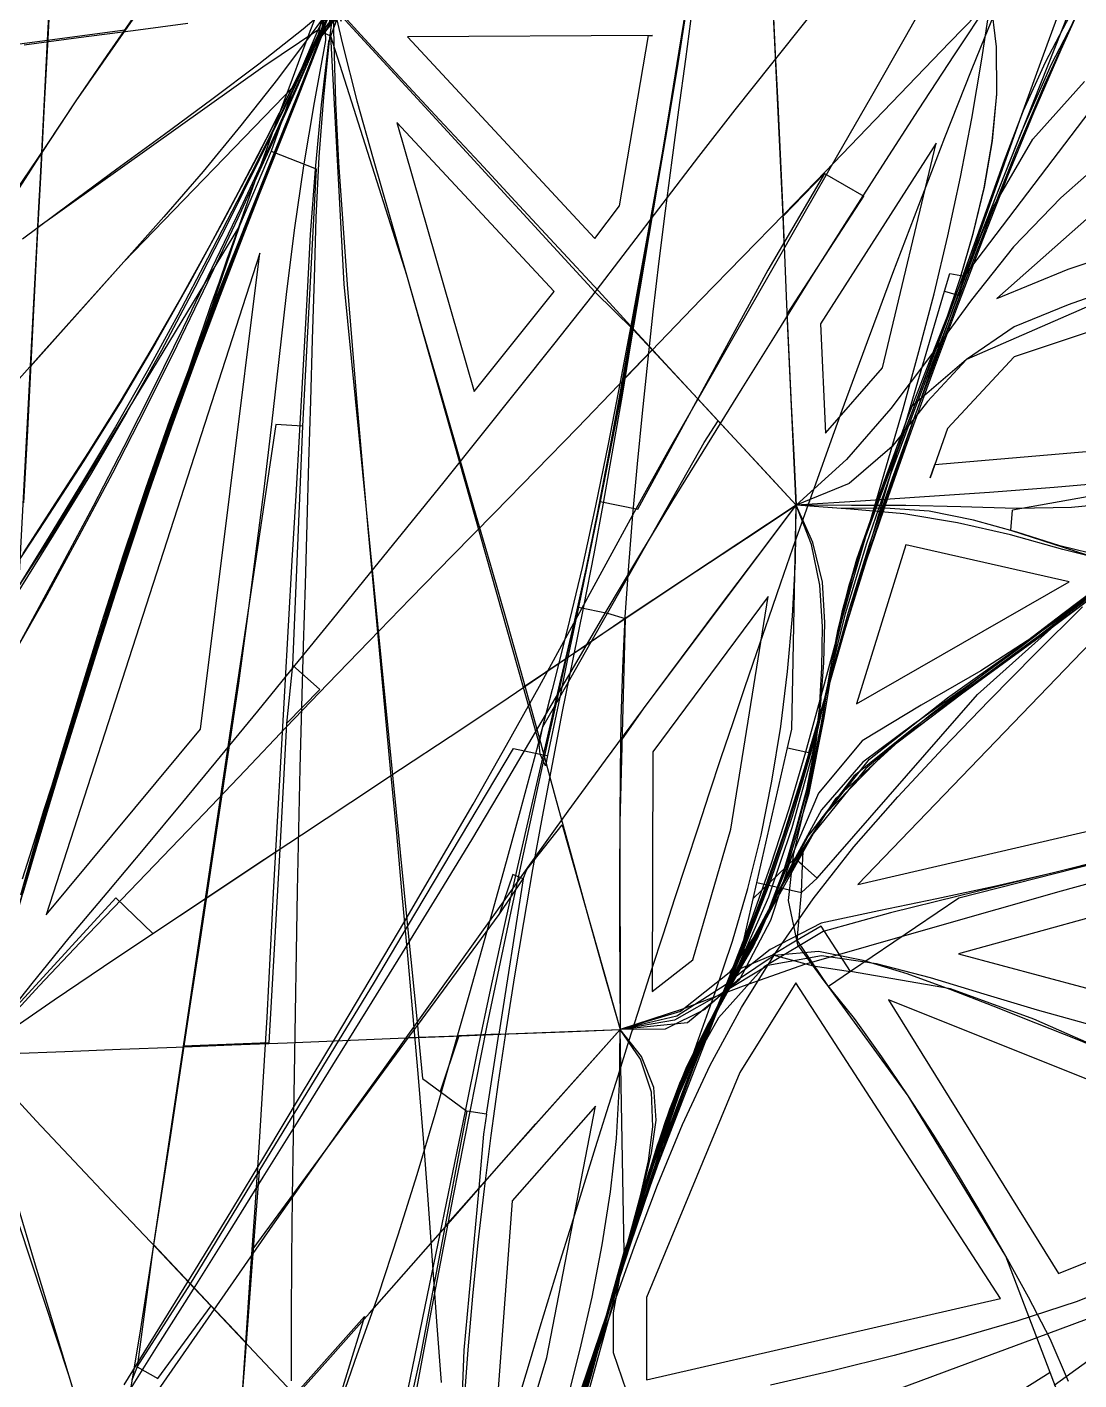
# Model space of a CAD drawing. Header units: metres. Extents: x 465982 to 489928, y 209046 to 231790.
# Drawn here: x 471923 to 474065, y 213454 to 216208 of the extents above; entities that cross this region are included whole.
import ezdxf

# ---------------------------------------------------------------- set-up
doc = ezdxf.new("R2010")
doc.units = ezdxf.units.M
for name, color, linetype in [('ANCHORS_INSIDE', 30, 'CONTINUOUS'), ('GREEN_CORRIDOR_EDGES', 3, 'CONTINUOUS'), ('GREEN_CORRIDOR_PARCELS', 3, 'CONTINUOUS'), ('RAILWAY', 7, 'CONTINUOUS'), ('WOOL_PARCELS', 32, 'CONTINUOUS'), ('WOOL_ROADS_L1', 30, 'CONTINUOUS'), ('WOOL_ROADS_L2', 94, 'CONTINUOUS'), ('WOOL_THREADS', 8, 'CONTINUOUS')]:
    doc.layers.add(name, color=color, linetype=linetype)

msp = doc.modelspace()

# ---------------------------------------------------------------- linework, layer by layer
at = {"layer": 'ANCHORS_INSIDE'}
for p in [(473516.361, 215243.054), (473156.269, 214167.113)]:
    msp.add_point(p, dxfattribs=at)
at = {"layer": 'GREEN_CORRIDOR_EDGES'}
msp.add_lwpolyline([(472923.492, 213414.93), (472945.806, 213488.432), (472968.111, 213561.828), (472990.541, 213635.303), (473012.965, 213708.399), (473035.543, 213781.639), (473058.132, 213854.544), (473080.774, 213927.404), (473103.577, 214000.227), (473126.403, 214072.9), (473149.359, 214145.417), (473172.375, 214217.753), (473195.526, 214290.022), (473218.714, 214362.166), (473242.096, 214434.305), (473265.561, 214506.107), (473289.195, 214577.948), (473312.808, 214649.493), (473336.654, 214721.093), (473360.589, 214792.279), (473384.725, 214863.545), (473408.93, 214934.717), (473433.285, 215005.614), (473457.864, 215076.464), (473482.575, 215147.085), (473507.289, 215217.551), (473532.291, 215287.909), (473557.528, 215358.241), (473582.896, 215428.295), (473608.283, 215498.076), (473634.009, 215567.991), (473659.85, 215637.464), (473685.952, 215706.997), (473712.122, 215776.191), (473738.567, 215845.48), (473765.221, 215914.423), (473792.045, 215983.252), (473819.023, 216051.811), (473846.228, 216120.379), (473873.772, 216188.899), (473901.443, 216257.078)], dxfattribs=at)
at = {"layer": 'GREEN_CORRIDOR_PARCELS'}
for points in [[(473079.163, 215778.028), (473129.703, 215844.344), (473188.283, 216190.977), (473196.433, 216191.044), (472697.586, 216188.205)], [(472833.609, 215466.311), (472996.186, 215669.932), (472676.099, 216013.995)], [(473548.662, 215381.463), (473664.688, 215514.112), (473773.949, 215971.633), (473538.288, 215604.104)], [(471962.097, 214400.799), (472276.295, 214778.656), (472397.303, 215748.198)], [(472855.582, 213081.073), (472981.08, 213499.411), (473080.516, 214010.98), (472910.769, 213818.844)]]:
    msp.add_lwpolyline(points, close=True, dxfattribs=at)
at = {"layer": 'RAILWAY'}
msp.add_lwpolyline([(471913.81, 214473.77), (471928.52, 214521.04), (471943.57, 214568.31), (471958.28, 214615.23), (471973.33, 214662.49), (471988.04, 214709.76), (472003.09, 214756.68), (472018.15, 214803.6), (472033.2, 214850.87), (472048.26, 214897.79), (472063.67, 214944.71), (472078.72, 214991.62), (472094.13, 215038.54), (472109.53, 215085.11), (472124.94, 215132.03), (472140.34, 215178.6), (472155.75, 215225.52), (472171.5, 215272.08), (472186.91, 215318.65), (472202.66, 215365.22), (472218.42, 215411.79), (472234.52, 215458.01), (472250.28, 215504.58), (472266.39, 215550.79), (472282.14, 215597.01), (472298.25, 215643.58), (472314.7, 215689.45), (472330.81, 215735.67), (472347.26, 215781.89), (472363.72, 215827.75), (472380.18, 215873.97), (472396.63, 215919.84), (472413.44, 215965.71), (472429.89, 216011.58), (472446.7, 216057.44), (472463.85, 216102.96), (472480.66, 216148.83), (472497.82, 216194.35), (472514.97, 216239.87)], dxfattribs=at)
at = {"layer": 'WOOL_PARCELS'}
for points in [[(474042.561, 215715.288), (474480.897, 215861.337), (474398.837, 216099.159), (473897.653, 215655.92)], [(473761.738, 215290.667), (473771.153, 215317.428), (474316.992, 215364.536), (474494.403, 215569.208), (474500.823, 215726.326), (473932.809, 215537.071), (473796.926, 215390.687)], [(473612.046, 214830.125), (474045.115, 215078.615), (473712.594, 215153.757)], [(473196.14, 214244.732), (473278.348, 214309.421), (473356.168, 214575.476), (473431.907, 215048.655), (473197.252, 214732.851)], [(473614.303, 214462.424), (474266.744, 214614.037), (474278.702, 215005.163), (474190.575, 215038.362), (474106.696, 214973.338)], [(474250.315, 214205.92), (474257.427, 214442.167), (473819.564, 214321.366)], [(473184.522, 213454.14), (473904.79, 213619.561), (473488.106, 214262.186), (473374.226, 214079.968), (473184.635, 213621.513)], [(474023.164, 213670.503), (474222.893, 213750.629), (474245.796, 214000.391), (473677.05, 214227.996)]]:
    msp.add_lwpolyline(points, close=True, dxfattribs=at)
at = {"layer": 'WOOL_ROADS_L1'}
msp.add_lwpolyline([(472758.618, 212520.357), (472770.612, 212557.363), (472794.553, 212651.716), (472898.13, 212981.744), (473103.099, 213585.988), (473138.772, 213714.935), (473380.058, 214337.74), (473471.345, 214740.931), (473514.972, 214731.053), (473791.319, 215670.674), (473820.907, 215661.96), (473832.014, 215701.189), (474058.486, 216273.549), (474207.855, 216761.85), (474334.575, 217266.798), (474532.929, 217269.716), (474848.446, 217928.329), (475064.668, 218439.671), (475248.456, 218966.863)], dxfattribs=at)
at = {"layer": 'WOOL_ROADS_L2'}
for points in [[(473542.393, 218402.888), (473497.892, 218312.551), (473426.898, 218151.453), (473176.041, 217635.227), (472582.833, 216380.135), (472552.271, 216313.85), (472540.618, 216255.841), (472515.111, 216202.2)], [(472317.625, 216481.511), (472022.711, 216058.235), (471952.91, 215952.561)], [(473832.014, 215701.189), (474203.658, 216190.367), (474336.682, 216276.713)], [(471964.965, 216181.033), (471969.625, 216269.352)], [(473079.587, 215668.6), (472540.618, 216255.841)], [(473441.019, 216261.408), (473461.683, 215822.553), (473546.601, 215910.157), (473431.639, 215713.598), (473288.801, 215451.107)], [(472515.111, 216202.2), (472403.115, 216126.594), (471944.855, 215799.911)], [(472122.276, 216201.873), (471964.965, 216181.033)], [(472515.111, 216202.2), (472466.829, 216088.314), (472420.334, 215955.793)], [(472515.111, 216202.2), (472540.903, 216190.469)], [(471964.965, 216181.033), (471881.666, 216169.998)], [(471952.91, 215952.561), (471964.965, 216181.033)], [(472540.903, 216190.469), (472568.368, 215684.778)], [(472540.903, 216190.469), (472695.474, 215703.516), (472802.881, 215324.149)], [(472466.829, 216088.314), (472119.904, 215730.223), (471929.938, 215517.192)], [(471952.91, 215952.561), (471778.701, 215682.157), (471762.455, 215665.306)], [(472420.334, 215955.793), (472355.61, 215803.876), (472125.373, 215130.746), (471952.907, 214578.666), (471905.648, 214415.656), (471822.579, 214164.589), (471814.12, 214119.957)], [(471944.855, 215799.911), (471952.91, 215952.561)], [(472420.334, 215955.793), (472512.041, 215919.318), (472484.009, 215395.994)], [(473546.601, 215910.157), (473626.636, 215864.113)], [(473489.356, 215234.809), (473471.046, 215623.683), (473626.636, 215864.113)], [(473461.683, 215822.553), (473464.177, 215769.57)], [(474529.668, 215812.306), (474266.845, 215719.192), (473835.991, 215531.536), (473721.598, 215433.614)], [(471806.63, 214916.872), (471906.378, 215070.668), (471944.855, 215799.911)], [(472355.61, 215803.876), (471974.304, 215175.399)], [(473791.319, 215670.674), (473801.789, 215706.273)], [(473801.789, 215706.273), (473832.014, 215701.189)], [(472568.368, 215684.778), (472697.895, 214377.096)], [(473079.587, 215668.6), (473156.843, 215593.423)], [(473138.531, 215492.35), (473156.843, 215593.423), (473288.801, 215451.107)], [(473196.057, 215551.131), (473138.531, 215492.35)], [(473138.531, 215492.35), (473090.329, 215242.347)], [(473090.329, 215242.347), (473166.583, 215226.508), (473288.801, 215451.107)], [(473288.801, 215451.107), (473489.356, 215234.809)], [(472484.009, 215395.994), (472429.358, 215398.921), (472285.521, 214433.379)], [(472484.009, 215395.994), (472463.412, 214909.135)], [(473104.688, 215015.004), (473301.905, 215362.312), (473330.361, 215406.285)], [(472802.881, 215324.149), (472933.032, 214864.447)], [(474271.53, 215285.939), (473929.684, 215224.616)], [(473090.329, 215242.347), (473045.653, 215027.267)], [(473489.356, 215234.809), (473141.032, 215004.164)], [(473178.265, 214819.959), (473489.356, 215234.809)], [(473471.345, 214740.931), (473479.942, 214778.901), (473489.356, 215234.809)], [(473926.186, 215183.461), (473929.684, 215224.616)], [(471974.304, 215175.399), (471906.378, 215070.668)], [(474144.831, 215112.428), (473926.186, 215183.461)], [(473500.208, 214446.092), (473531.737, 214475.552), (473858.581, 214849.576), (474104.527, 215069.617), (474144.831, 215112.428)], [(473045.653, 215027.267), (473024.478, 214925.326)], [(473045.653, 215027.267), (473104.688, 215015.004)], [(473104.688, 215015.004), (473141.032, 215004.164), (473071.564, 214956.672)], [(473071.564, 214956.672), (473104.688, 215015.004)], [(473141.032, 215004.164), (473129.728, 214587.944), (473130.487, 214167.021)], [(473007.587, 214844.006), (473071.564, 214956.672)], [(473024.478, 214925.326), (473071.564, 214956.672)], [(472933.032, 214864.447), (473024.478, 214925.326)], [(473024.478, 214925.326), (473007.587, 214844.006)], [(472463.412, 214909.135), (472451.569, 214790.399)], [(472451.569, 214790.399), (472519.245, 214859.552), (472463.412, 214909.135)], [(472933.032, 214864.447), (472965.905, 214748.335)], [(472965.905, 214748.335), (472973.199, 214783.447), (473007.587, 214844.006)], [(473007.587, 214844.006), (472982.88, 214725.062)], [(473134.079, 214757.071), (473178.265, 214819.959)], [(472451.569, 214790.399), (472437.878, 214534.808)], [(472697.895, 214377.096), (472913.69, 214739.434), (472967.614, 214728.233)], [(472967.614, 214728.233), (472965.905, 214748.335)], [(472982.88, 214725.062), (472978.485, 214703.903), (472967.614, 214728.233)], [(472967.614, 214728.233), (472982.88, 214725.062)], [(472932.978, 214473.791), (472940.747, 214493.123), (473012.445, 214583.954)], [(473012.445, 214583.954), (473130.487, 214167.021)], [(474335.669, 214565.677), (473820.374, 214435.011), (473599.872, 214285.229)], [(472437.878, 214534.808), (472415.563, 214140.089), (472240.849, 214133.508)], [(472285.521, 214433.379), (472437.878, 214534.808)], [(473486.038, 214515.486), (473401.838, 214433.935)], [(473503.351, 214529.871), (473486.038, 214515.486)], [(473501.728, 214501.775), (473486.038, 214515.486)], [(473501.728, 214501.775), (473503.351, 214529.871)], [(473500.208, 214446.092), (473501.728, 214501.775)], [(473531.737, 214475.552), (473501.728, 214501.775)], [(472932.978, 214473.791), (472883.753, 214157.727), (472802.006, 214154.647)], [(472932.978, 214473.791), (472912.011, 214482.616), (472884.495, 214401.408)], [(472884.495, 214401.408), (472932.978, 214473.791)], [(473409.314, 214466.956), (473500.208, 214446.092)], [(471814.12, 214119.957), (472104.146, 214435.178), (472179.308, 214362.669), (472285.521, 214433.379)], [(472285.521, 214433.379), (472240.849, 214133.508)], [(473491.384, 214349.39), (473500.208, 214446.092)], [(472717.884, 214175.29), (472884.495, 214401.408)], [(472630.331, 214263.651), (472697.895, 214377.096)], [(472697.895, 214377.096), (472717.884, 214175.29)], [(473540.275, 214377.965), (473491.384, 214349.39)], [(473599.872, 214285.229), (473540.275, 214377.965)], [(473491.384, 214349.39), (473441.67, 214319.443)], [(473554.551, 214254.681), (473491.384, 214349.39)], [(473359.585, 214284.952), (473441.67, 214319.443), (473523.454, 214297.183), (473599.872, 214285.229)], [(472395.737, 213879.037), (472630.331, 214263.651)], [(473599.872, 214285.229), (473554.551, 214254.681)], [(474308.561, 214134.559), (474299.886, 214044.801), (473972.973, 214188.05), (473803.093, 214249.802), (473599.872, 214285.229)], [(474006.271, 213468.699), (473915.999, 213705.803), (473717.147, 214032.455), (473554.551, 214254.681)], [(472699.867, 214150.799), (472717.884, 214175.29)], [(472717.884, 214175.29), (472720.233, 214151.567)], [(472720.233, 214151.567), (472802.006, 214154.647)], [(472802.006, 214154.647), (472763.956, 214041.205)], [(473130.487, 214167.021), (472842.653, 213843.995)], [(472858.917, 213994.888), (472883.753, 214157.727), (473130.487, 214167.021)], [(473138.772, 213714.935), (473130.487, 214167.021)], [(472240.849, 214133.508), (472180.659, 213729.465)], [(472383.742, 213721.092), (472699.867, 214150.799)], [(472699.867, 214150.799), (472720.233, 214151.567)], [(472720.233, 214151.567), (472728.575, 214067.353), (472763.956, 214041.205)], [(472763.956, 214041.205), (472818.229, 214001.094)], [(472858.917, 213994.888), (472818.229, 214001.094), (472723.842, 213500.52), (472661.114, 213218.755)], [(472858.917, 213994.888), (472852.748, 213954.441)], [(471775.741, 213944.954), (471853.518, 213928.182), (472007.968, 213462.204), (472052.279, 213315.941)], [(472852.748, 213954.441), (472842.653, 213843.995), (472774.1, 213767.061)], [(472255.793, 213649.599), (472395.737, 213879.037)], [(472395.737, 213879.037), (472383.742, 213721.092)], [(472842.653, 213843.995), (472812.544, 213514.587), (472795.444, 213075.966)], [(472180.659, 213729.465), (472147.53, 213480.239)], [(472180.659, 213729.465), (472255.793, 213649.599)], [(472383.742, 213721.092), (472369.16, 213529.093)], [(472147.53, 213480.239), (472255.793, 213649.599)], [(472255.793, 213649.599), (472298.079, 213604.651)], [(472147.53, 213480.239), (472189.295, 213456.781), (472298.079, 213604.651)], [(472298.079, 213604.651), (472369.16, 213529.093)], [(472468.226, 213423.789), (472610.374, 213583.317)], [(472610.374, 213583.317), (472537.983, 213349.639)], [(472369.16, 213529.093), (472351.188, 213292.44)], [(472147.53, 213480.239), (472136.232, 213453.581)], [(474006.271, 213468.699), (473877.762, 213388.215)], [(474110.778, 213248.514), (474086.402, 213258.234), (474006.271, 213468.699)]]:
    msp.add_lwpolyline(points, dxfattribs=at)
at = {"layer": 'WOOL_THREADS'}
for points in [[(471916.805, 215239.354), (471924.244, 215374.163), (471930.914, 215509.288), (471937.626, 215644.494), (471944.414, 215779.591), (471951.681, 215914.6), (471958.709, 216049.787), (471965.912, 216184.577), (471973.097, 216319.451), (471980.133, 216454.561), (471986.764, 216589.833), (471993.226, 216725.079), (471999.831, 216860.068), (472006.871, 216995.062), (472013.946, 217130.316), (472020.834, 217265.615), (472027.723, 217400.888), (472034.82, 217536.002), (472041.675, 217671.215), (472048.201, 217806.608), (472054.448, 217941.952), (472060.244, 218077.331), (472065.665, 218212.551), (472070.897, 218347.912)], [(473227.531, 217799.399), (473171.132, 217702.887), (473113.609, 217607.033), (473054.879, 217512.075), (472994.818, 217418.428), (472932.93, 217325.764), (472869.158, 217234.309), (472802.951, 217144.538), (472735.303, 217055.598), (472668.022, 216966.442), (472601.207, 216876.985), (472534.901, 216787.184), (472469.434, 216696.964), (472404.647, 216606.305), (472340.356, 216515.32), (472276.384, 216424.198), (472212.509, 216332.795), (472148.793, 216241.483), (472085.351, 216150.071), (472022.711, 216058.235), (471961.129, 215965.573), (471899.158, 215873.201)], [(471922.39, 215363.796), (471928.544, 215483.322), (471934.719, 215602.888), (471940.892, 215722.427), (471947.263, 215841.739), (471953.8, 215961.006), (471960.226, 216080.317), (471966.603, 216199.346), (471972.786, 216318.552), (471978.935, 216438.106), (471984.79, 216557.706), (471990.639, 216677.363), (471996.529, 216796.816), (472002.602, 216916.084), (472008.691, 217035.393), (472014.599, 217154.759), (472020.496, 217274.053), (472026.394, 217393.361), (472032.43, 217512.453), (472038.449, 217631.668), (472044.235, 217751.076)], [(472582.833, 216380.135), (472557.277, 216287.507), (472529.476, 216229.335), (472572.387, 216272.416), (472517.957, 216246.605), (472580.886, 216248.393), (472527.405, 216266.003), (472522.602, 216193.453), (472476.666, 216075.04), (472427.977, 215952.09), (472378.888, 215828.37), (472329.892, 215703.834), (472281.695, 215578.545), (472234.949, 215452.539), (472190.167, 215325.777), (472147.45, 215198.176), (472105.805, 215070.099), (472064.857, 214941.635), (472024.473, 214812.897), (471984.952, 214684.046), (471946.182, 214555.212), (471908.418, 214426.587)], [(472582.833, 216380.135), (472555.042, 216286.009), (472539.601, 216219.621), (472547.461, 216286.559), (472550.475, 216219.875), (472537.618, 216284.502), (472562.895, 216220.242), (472536.283, 216274.96), (472521.32, 216192.078), (472471.236, 216060.57), (472419.345, 215927.621), (472367.456, 215794.771), (472316.121, 215661.885), (472265.821, 215528.547), (472217.078, 215394.534), (472170.182, 215259.804), (472125.18, 215124.319), (472081.3, 214988.465), (472038.341, 214852.315), (471996.122, 214716.064), (471954.725, 214579.759), (471914.189, 214443.411)], [(472582.833, 216380.135), (472554.157, 216286.625), (472544.843, 216219.805), (472536.915, 216286.497), (472563.989, 216227.427), (472515.283, 216275.886), (472569.593, 216248.265), (472520.251, 216186.062), (472468.903, 216055.398), (472417.245, 215923.002), (472365.72, 215790.747), (472314.693, 215658.335), (472264.657, 215525.381), (472216.18, 215391.806), (472169.468, 215257.733), (472124.627, 215122.864), (472080.893, 214987.598), (472038.068, 214852.021), (471995.972, 214716.339), (471954.689, 214580.611), (471914.257, 214444.859)], [(473040.51, 213389.052), (473084.892, 213525.749), (473128.265, 213662.853), (473172.161, 213799.758), (473218.475, 213935.527), (473269.137, 214069.753), (473325.52, 214201.346), (473383.218, 214332.016), (473435.777, 214465.398), (473481.396, 214601.566), (473521.57, 214739.2), (473557.528, 214878.444), (473595.462, 215017.167), (473638.045, 215154.523), (473684.858, 215290.003), (473733.789, 215424.744), (473784.01, 215558.827), (473834.706, 215692.818), (473885.928, 215826.611), (473939.003, 215959.789), (473995.224, 216092.02), (474055.135, 216222.707), (474114.459, 216353.301)], [(472121.106, 213444.078), (472193.778, 213561.28), (472266.087, 213678.583), (472338.069, 213796.173), (472409.318, 213914.156), (472480.109, 214032.445), (472550.882, 214150.686), (472621.763, 214268.967), (472691.977, 214387.777), (472761.84, 214506.816), (472831.354, 214626.111), (472899.516, 214746.062), (472966.311, 214866.502), (473032.346, 214987.069), (473098.099, 215107.897), (473164.011, 215228.838), (473231.086, 215349.273), (473299.398, 215469.123), (473368.145, 215588.875), (473436.732, 215708.657), (473505.333, 215828.366), (473574.138, 215948.106), (473642.974, 216068.071), (473711.422, 216188.355), (473779.445, 216308.898)], [(472533.626, 216275.329), (472515.754, 216193.182), (472454.217, 216067.139), (472389.388, 215940.286), (472323.133, 215814.332), (472255.123, 215689.532), (472185.177, 215565.689), (472112.691, 215443.442), (472037.124, 215322.818), (471959.496, 215203.221), (471881.415, 215084.059)], [(472563.487, 216291.192), (472525.493, 216206.077), (472470.389, 216079.522), (472412.147, 215949.646), (472352.013, 215819.396), (472290.67, 215689.044), (472228.06, 215558.993), (472163.692, 215429.385), (472097.422, 215300.311), (472028.825, 215171.999), (471959.018, 215044.184), (471887.461, 214916.905)], [(472559.815, 216283.371), (472520.841, 216199.078), (472459.701, 216068.821), (472395.922, 215937.683), (472331.013, 215807.297), (472264.688, 215677.776), (472196.545, 215549.414), (472125.923, 215422.562), (472052.231, 215297.319), (471976.345, 215173.518), (471899.536, 215050.415)], [(472545.984, 216293.626), (472528.214, 216203.87), (472477.634, 216075.895), (472424.292, 215943.65), (472370.207, 215810.771), (472316.396, 215677.008), (472263.758, 215542.566), (472213.157, 215407.053), (472164.834, 215270.425), (472119.063, 215132.891), (472074.955, 214994.951), (472031.817, 214856.785), (471989.811, 214718.429), (471949.012, 214579.847), (471909.539, 214441.124)], [(472543.313, 216294.579), (472525.575, 216196.478), (472470.621, 216054.539), (472413.491, 215911.778), (472356.151, 215769.659), (472299.431, 215627.642), (472244.642, 215484.973), (472192.627, 215341.226), (472143.86, 215196.342), (472096.718, 215050.738), (472050.602, 214904.659), (472004.936, 214758.317), (471960.293, 214611.514), (471916.661, 214464.279)], [(472559.433, 216286.17), (472526.252, 216203.476), (472476.236, 216077.324), (472424.351, 215947.281), (472371.806, 215816.346), (472319.487, 215684.6), (472268.132, 215552.08), (472218.515, 215418.617), (472171.162, 215283.844), (472126.244, 215147.888), (472082.639, 215011.28), (472039.947, 214874.245), (471997.956, 214736.957), (471957.095, 214599.307), (471917.129, 214461.301)], [(472543.072, 216294.172), (472525.443, 216196.269), (472470.541, 216054.335), (472413.478, 215911.557), (472356.218, 215769.409), (472299.584, 215627.354), (472244.877, 215484.641), (472192.936, 215340.848), (472144.236, 215195.917), (472097.175, 215050.257), (472051.163, 214904.108), (472005.635, 214757.678), (471961.172, 214610.769), (471917.778, 214463.402)], [(473269.306, 216276.872), (473250.311, 216159.265), (473231.162, 216041.465), (473211.29, 215923.881), (473190.954, 215806.422), (473170.407, 215688.992), (473149.621, 215571.761), (473128.801, 215454.717), (473106.917, 215337.857), (473084.47, 215221.033), (473060.726, 215104.35), (473035.365, 214988.109), (473009.434, 214872.083), (472983.623, 214756.122), (472958.027, 214640.112), (472932.944, 214524.095), (472908.144, 214407.843), (472883.602, 214291.518), (472859.315, 214175.148), (472836.103, 214058.509), (472813.193, 213941.808), (472790.186, 213825.239), (472767.451, 213708.638), (472745.282, 213592.066), (472723.455, 213475.474), (472701.759, 213358.643)], [(473052.875, 213424.808), (473095.398, 213556.566), (473137.607, 213688.296), (473180.864, 213819.319), (473226.236, 213949.332), (473274.796, 214078.459), (473327.408, 214205.603), (473380.832, 214332.181), (473430.43, 214460.774), (473474.788, 214591.301), (473515.382, 214722.874), (473552.747, 214855.977), (473591.105, 214989.196), (473632.323, 215121.861), (473677.219, 215252.892), (473723.28, 215383.819), (473770.816, 215514.671), (473819.465, 215645.078), (473869.062, 215775.373), (473920.176, 215905.198), (473972.971, 216034.542), (474028.704, 216162.587), (474085.799, 216289.297)], [(472569.316, 216257.751), (472521.868, 216197.075), (472469.078, 216080.795), (472413.897, 215959.962), (472357.459, 215838.693), (472299.688, 215717.202), (472241.161, 215595.585), (472181.457, 215474.223), (472120.272, 215353.386), (472057.586, 215232.997), (471994.04, 215113.06), (471929.644, 214993.599), (471864.589, 214874.24)], [(471867.602, 214169.594), (471947.761, 214256.165), (472031.107, 214344.144), (472115.241, 214431.709), (472199.422, 214519.414), (472283.418, 214607.14), (472367.193, 214694.953), (472450.955, 214782.79), (472535.089, 214870.448), (472619.528, 214957.795), (472704.145, 215044.992), (472789.018, 215132.035), (472873.94, 215218.787), (472959.094, 215305.406), (473043.636, 215392.315), (473127.37, 215479.305), (473210.924, 215566.206), (473295.057, 215653.294), (473380.063, 215740.114), (473464.498, 215827.142), (473548.701, 215914.406), (473632.905, 216001.841), (473717.015, 216089.316), (473801.11, 216176.704), (473885.41, 216263.992)], [(472564.42, 216247.472), (472522.785, 216190.781), (472475.914, 216073.375), (472427.707, 215951.012), (472379.149, 215827.816), (472330.673, 215703.794), (472282.944, 215579.046), (472236.577, 215453.643), (472192.054, 215327.573), (472149.472, 215200.76), (472107.916, 215073.159), (472067.04, 214945.237), (472026.726, 214817.116), (471987.252, 214688.976), (471948.518, 214560.953), (471910.788, 214433.031)], [(472118.647, 213411.481), (472190.317, 213525.018), (472261.8, 213638.59), (472333.141, 213752.371), (472404.14, 213866.408), (472474.907, 213980.584), (472545.787, 214094.902), (472616.885, 214209.117), (472687.783, 214323.549), (472758.427, 214438.216), (472828.431, 214553.287), (472897.325, 214668.59), (472965.271, 214784.048), (473032.842, 214899.457), (473100.484, 215014.793), (473168.69, 215129.751), (473238.143, 215244.256), (473308.487, 215358.571), (473379.354, 215472.495), (473450.297, 215586.433), (473521.294, 215700.358), (473592.954, 215813.844), (473665.443, 215926.896), (473738.387, 216039.605), (473811.711, 216151.901), (473885.41, 216263.992)], [(472527.953, 216249.624), (472531.02, 216181.078), (472507.61, 216054.707), (472485.8, 215925.694), (472466.79, 215794.977), (472450.389, 215663.435), (472435.935, 215531.397), (472420.788, 215399.433), (472405.03, 215267.564), (472388.583, 215135.786), (472371.477, 215003.965), (472353.45, 214872.193), (472334.211, 214740.623), (472314.39, 214609.31), (472294.517, 214478.004), (472274.721, 214346.54), (472254.843, 214215.016), (472234.845, 214083.635), (472214.901, 213952.132), (472194.948, 213820.632), (472174.677, 213689.312), (472154.026, 213558.075), (472132.69, 213427.088)], [(473266.701, 216251.693), (473246.464, 216125.441), (473225.684, 215999.041), (473203.994, 215872.836), (473181.872, 215746.837), (473159.643, 215620.95), (473136.767, 215495.227), (473113.516, 215369.479), (473089.445, 215244.03), (473064.022, 215119.007), (473036.169, 214994.74), (473007.375, 214870.932), (472978.431, 214747.196), (472950.001, 214623.324), (472921.95, 214499.404), (472893.973, 214375.253), (472866.653, 214250.783), (472840.148, 214126.201), (472814.819, 214001.26), (472789.462, 213876.205), (472763.808, 213751.234), (472737.996, 213626.22), (472712.139, 213501.162), (472686.087, 213376.073)], [(473020.499, 213327.51), (473068.241, 213467.858), (473111.239, 213609.42), (473154.004, 213751.323), (473199.208, 213892.915), (473249.686, 214032.478), (473309.167, 214168.531), (473373.88, 214301.8), (473433.633, 214437.49), (473481.187, 214578.644), (473520.691, 214722.565), (473553.776, 214868.747), (473589.688, 215014.305), (473632.766, 215157.695), (473681.833, 215298.716), (473734.215, 215438.798), (473787.857, 215578.397), (473840.745, 215717.914), (473893.562, 215857.452), (473948.526, 215996.121), (474008.89, 216132.909), (474077.168, 216265.332)], [(473031.706, 213365.46), (473072.05, 213485.999), (473111.5, 213606.645), (473151.238, 213727.359), (473191.967, 213847.878), (473234.412, 213968.134), (473279.426, 214087.674), (473327.13, 214205.825), (473375.281, 214323.56), (473420.902, 214442.357), (473462.934, 214563.096), (473501.909, 214685.202), (473538.316, 214808.08), (473573.627, 214931.773), (473610.502, 215055.003), (473649.796, 215177.602), (473690.826, 215299.237), (473732.947, 215420.874), (473775.526, 215542.062), (473818.621, 215663.578), (473861.635, 215785.555), (473904.954, 215907.693), (473948.347, 216029.934), (473992.397, 216151.584), (474036.573, 216272.663)], [(473033.335, 213370.509), (473071.517, 213484.737), (473108.884, 213599.001), (473146.397, 213713.226), (473184.571, 213826.986), (473224.044, 213940.192), (473265.427, 214053.037), (473309.237, 214165.092), (473354.011, 214276.353), (473397.756, 214388.395), (473437.676, 214502.077), (473474.704, 214616.735), (473508.967, 214732.339), (473540.975, 214848.968), (473572.757, 214965.829), (473605.287, 215082.599), (473639.229, 215198.952), (473673.285, 215314.941), (473706.659, 215431.136), (473739.08, 215547.623), (473769.792, 215664.947), (473798.052, 215783.285), (473823.654, 215902.508), (473846.725, 216022.396), (473867.174, 216142.922), (473885.41, 216263.992)], [(473044.602, 213378.884), (473072.592, 213467.916), (473097.829, 213557.529), (473122.544, 213647.232), (473147.993, 213736.868), (473174.436, 213826.732), (473202.161, 213916.084), (473232.106, 214004.889), (473266.751, 214092.03), (473308.447, 214175.64), (473355.258, 214256.49), (473402.172, 214337.194), (473441.064, 214422.523), (473471.567, 214511.863), (473497.963, 214602.584), (473521.522, 214694.057), (473540.126, 214786.969), (473555.343, 214880.987), (473573.439, 214974.518), (473596.619, 215066.994), (473625.919, 215157.888), (473658.512, 215247.154), (473691.741, 215336.331), (473725.741, 215425.935), (473759.438, 215515.438), (473792.6, 215605.289), (473822.883, 215695.991), (473849.337, 215787.857), (473872.061, 215880.941), (473888.306, 215975.449), (473897.576, 216071.304), (473897.21, 216167.808), (473885.41, 216263.992)], [(473441.683, 216255.437), (473446.581, 216153.464), (473451.403, 216051.362), (473456.351, 215949.203), (473461.053, 215847.194), (473465.366, 215745.302), (473469.525, 215643.291), (473473.953, 215541.196), (473478.711, 215439.076), (473483.971, 215336.932), (473489.356, 215234.809)], [(474043.762, 213450.669), (474005.914, 213537.823), (473962.238, 213622.342), (473915.999, 213705.803), (473868.56, 213788.769), (473819.638, 213870.934), (473769.188, 213952.197), (473717.147, 214032.455), (473663.433, 214111.659), (473607.643, 214189.393), (473547.983, 214263.523), (473492.365, 214339.672), (473473.376, 214430.225), (473483.634, 214522.586), (473504.577, 214613.343), (473525.421, 214704.149), (473542.725, 214796.247), (473557.005, 214889.463), (473574.635, 214982.26), (473597.53, 215074.045), (473627.267, 215163.796), (473660.246, 215252.107), (473693.701, 215340.534), (473727.387, 215429.627), (473760.773, 215518.707), (473793.589, 215608.087), (473823.602, 215698.383), (473849.895, 215789.866), (473872.595, 215882.557), (473888.935, 215976.681), (473897.754, 216072.14), (473897.143, 216168.22), (473885.41, 216263.992)], [(471861.25, 214170.265), (471933.453, 214261.025), (472008.825, 214353.646), (472086.292, 214445.642), (472163.532, 214537.953), (472240.454, 214630.46), (472317.024, 214723.036), (472393.193, 214815.745), (472468.879, 214908.842), (472544.718, 215002.034), (472620.592, 215095.278), (472696.415, 215188.837), (472772.187, 215282.578), (472847.669, 215376.588), (472923.142, 215470.757), (472998.432, 215565.055), (473072.74, 215659.7), (473145.807, 215754.622), (473218.35, 215849.809), (473291.141, 215944.727), (473364.864, 216039.416), (473439.69, 216133.607), (473514.591, 216227.585)], [(472534.491, 216237.945), (472501.754, 216193.614), (472432.889, 216102.339), (472358.686, 216007.988), (472281.611, 215914.37), (472201.34, 215822.034), (472119.904, 215730.223), (472037.844, 215638.817), (471956.106, 215547.299), (471874.479, 215455.709)], [(472563.294, 216244.35), (472518.227, 216192.806), (472464.685, 216082.411), (472408.301, 215967.45), (472350.179, 215852.205), (472290.744, 215736.983), (472229.945, 215621.979), (472167.479, 215507.603), (472102.941, 215394.136), (472035.927, 215282.036), (471967.852, 215170.722), (471899.701, 215059.579)], [(472525.587, 216237.561), (472485.032, 216204.06), (472394.856, 216132.785), (472299.379, 216060.882), (472202.926, 215989.768), (472106.233, 215918.763), (472009.724, 215847.783), (471913.67, 215776.614)], [(472540.054, 216239.971), (472514.661, 216189.046), (472463.908, 216086.741), (472409.135, 215979.139), (472352.749, 215871.36), (472294.949, 215763.771), (472235.923, 215656.833), (472175.436, 215550.844), (472112.832, 215445.994), (472047.908, 215342.358), (471981.201, 215239.388), (471914.388, 215136.569)], [(472560.936, 216242.527), (472537.213, 216178.449), (472521.721, 216049.974), (472509.523, 215918.61), (472499.786, 215786.216), (472492.546, 215653.316), (472485.251, 215520.468), (472477.785, 215387.654), (472470.119, 215254.842), (472462.477, 215121.944), (472454.971, 214989.085), (472447.345, 214856.434), (472439.656, 214723.764), (472432.332, 214591.03), (472425.117, 214458.285), (472418.118, 214325.442), (472411.076, 214192.584), (472403.506, 214059.848), (472395.088, 213927.152), (472385.977, 213794.626), (472376.511, 213662.105), (472367.698, 213529.501), (472358.787, 213396.812)], [(472545.419, 216237.932), (472538.049, 216180.923), (472526.456, 216065.629), (472517.401, 215944.043), (472511.371, 215820.595), (472507.67, 215696.268), (472503.918, 215571.862), (472500.169, 215447.302), (472496.428, 215322.612), (472492.7, 215197.82), (472489.151, 215073.043), (472485.534, 214948.35), (472481.83, 214823.771), (472478.566, 214699.137), (472475.836, 214574.536), (472473.303, 214449.918), (472471.128, 214325.143), (472469.199, 214200.368), (472467.148, 214075.88), (472464.914, 213951.272), (472462.822, 213826.636), (472461.512, 213701.8), (472461.078, 213576.773), (472461.065, 213451.849)], [(472546.508, 216232.167), (472547.662, 216174.94), (472551.378, 216055.338), (472557.262, 215932.223), (472565.923, 215808.469), (472575.037, 215684.405), (472584.758, 215560.171), (472595.048, 215435.882), (472605.887, 215311.662), (472617.096, 215187.533), (472628.373, 215063.473), (472639.782, 214939.432), (472651.593, 214815.17), (472663.392, 214690.88), (472675.108, 214566.571), (472686.523, 214442.259), (472697.741, 214318.037), (472708.781, 214193.968), (472719.517, 214069.917), (472729.724, 213945.646), (472739.232, 213821.391), (472748.093, 213697.29), (472756.879, 213573.156), (472766, 213448.851)], [(473264.626, 216244.016), (473243.927, 216117.146), (473222.768, 215990.247), (473200.591, 215863.695), (473177.83, 215737.243), (473154.756, 215611.038), (473130.757, 215484.996), (473106.216, 215359.032), (473080.703, 215233.405), (473053.602, 215108.207), (473023.683, 214983.756), (472992.494, 214859.786), (472960.286, 214736.078), (472927.289, 214612.395), (472893.257, 214488.738), (472858.9, 214365.036), (472824.021, 214241.464), (472788.84, 214118.094), (472753.369, 213994.622), (472716.786, 213871.364), (472678.32, 213748.697), (472637.702, 213626.633), (472594.862, 213505.171), (472552.452, 213383.641)], [(472553.265, 216225.794), (472565.37, 216173.366), (472594.88, 216058.028), (472627.847, 215939.955), (472661.467, 215821.763), (472695.474, 215703.516), (472729.626, 215585.294), (472763.93, 215467.103), (472798.153, 215348.986), (472832.278, 215231.002), (472866.452, 215112.923), (472900.669, 214994.743), (472934.034, 214876.781), (472966.292, 214758.937), (472998.375, 214640.889), (473030.74, 214522.668), (473063.759, 214404.151), (473097.105, 214285.567), (473130.487, 214167.021)], [(472568.157, 216230.131), (472602.605, 216192.611), (472682.109, 216106.419), (472762.978, 216019.261), (472844, 215932.166), (472925.025, 215845.072), (473006.051, 215757.977), (473086.883, 215670.954), (473166.883, 215583.91), (473246.907, 215496.779), (473327.66, 215409.536), (473408.512, 215322.243), (473489.356, 215234.809)], [(473050.106, 213396.381), (473081.132, 213499.402), (473109.852, 213602.884), (473138.951, 213706.199), (473169.147, 213809.057), (473200.94, 213911.343), (473235.868, 214012.678), (473277.604, 214111.306), (473326.7, 214206.287), (473379.051, 214299.331), (473427.529, 214394.417), (473465.558, 214494.94), (473496.459, 214597.956), (473523.04, 214701.942), (473544.248, 214807.641), (473561.887, 214914.546), (473583.548, 215020.643), (473612.656, 215124.812), (473648.333, 215226.59), (473686.965, 215327.204), (473726.289, 215428.088), (473765.089, 215529.018), (473803.239, 215630.431), (473840.014, 215732.64), (473876.372, 215834.802), (473912.914, 215937.098), (473952.018, 216038.307), (473996.738, 216137), (474047.068, 216232.299)], [(473277.62, 216245.735), (473263.548, 216142.863), (473249.65, 216039.898), (473235.815, 215937.042), (473222.279, 215834.269), (473209.282, 215731.453), (473197.312, 215628.672), (473186.271, 215525.67), (473175.713, 215422.487), (473165.402, 215318.981), (473155.921, 215215.376), (473147.673, 215111.649), (473140.523, 215007.561), (473135.238, 214903.138), (473132.238, 214798.224), (473130.635, 214693.101), (473129.728, 214587.944), (473129.489, 214482.671), (473129.571, 214377.429), (473129.844, 214272.239), (473130.487, 214167.021)], [(472250.218, 216215.148), (472139.146, 216200.751), (472028.055, 216186.232), (471917.273, 216171.69)], [(473260.214, 216217.548), (473243.024, 216109.162), (473225.552, 216000.61), (473207.509, 215892.212), (473189.226, 215783.745), (473171.019, 215675.342), (473152.723, 215567.158), (473134.598, 215459.059), (473115.84, 215351.017), (473096.622, 215243.042), (473076.803, 215135.459), (473055.943, 215028.391), (473034.096, 214921.559), (473012.694, 214814.585), (472991.982, 214707.462), (472971.672, 214600.301), (472952.505, 214492.873), (472933.826, 214385.03), (472915.765, 214276.877), (472898.644, 214168.556), (472882.477, 214060.092), (472867.456, 213951.435), (472853.525, 213842.74), (472840.941, 213733.928), (472830.082, 213624.728), (472820.677, 213515.218), (472812.472, 213405.54)], [(473024.595, 213331.96), (473074.336, 213480.809), (473117.656, 213631.392), (473160.532, 213782.278), (473206.75, 213932.106), (473263.179, 214078.584), (473335.028, 214217.741), (473410.857, 214354.353), (473470.984, 214498.488), (473515.691, 214648.288), (473546.371, 214801.783), (473571.874, 214956.85), (473608.623, 215109.88), (473659.294, 215258.696), (473713.959, 215406.438), (473770.953, 215553.042), (473828.937, 215699.436), (473891.449, 215843.882), (473970.719, 215979.754), (474075.981, 216097.278)], [(474132.195, 215953.046), (474027.893, 215860.803), (473931.883, 215760.811), (473845.814, 215652.753), (473764.783, 215541.41), (473681.961, 215431.8), (473591.28, 215328.128), (473489.356, 215234.809)], [(474154.416, 215681.732), (474042.55, 215642.67), (473932.98, 215597.78), (473835.991, 215531.536), (473756.626, 215446.038), (473684.685, 215354.359), (473597.113, 215278.667), (473489.356, 215234.809)], [(474146.528, 215282.381), (474014.465, 215270.984), (473882.431, 215260.959), (473750.508, 215251.888), (473620.279, 215242.863), (473489.356, 215234.809)], [(471881.535, 214160.237), (471978.513, 214227.759), (472078.709, 214295.387), (472179.308, 214362.669), (472280.112, 214429.812), (472380.865, 214496.875), (472481.615, 214563.663), (472582.471, 214630.479), (472683.493, 214697.307), (472784.571, 214764.154), (472885.59, 214831.272), (472985.646, 214898.769), (473085.324, 214966.459), (473185.556, 215033.845), (473286.761, 215100.945), (473388.065, 215167.87), (473489.356, 215234.809)], [(471908.176, 213020.52), (471981.379, 213127.779), (472054.581, 213234.998), (472127.816, 213342.157), (472201.448, 213449.19), (472275.492, 213555.913), (472349.567, 213662.339), (472423.68, 213768.685), (472498.103, 213874.809), (472573.15, 213980.67), (472648.77, 214086.186), (472724.382, 214191.367), (472799.689, 214296.496), (472874.825, 214401.612), (472949.856, 214506.669), (473025.046, 214611.52), (473101.126, 214715.923), (473178.265, 214819.959), (473255.578, 214924.009), (473333.287, 215027.804), (473411.232, 215131.329), (473489.356, 215234.809)], [(473042.822, 213400.147), (473077.279, 213505.476), (473111.121, 213611.042), (473145.047, 213716.957), (473179.28, 213822.693), (473214.119, 213927.975), (473250.025, 214033.172), (473287.153, 214138.054), (473324.27, 214242.395), (473359.418, 214347.237), (473390.669, 214454.082), (473417.609, 214562.762), (473439.811, 214672.906), (473457.648, 214784.338), (473471.462, 214896.275), (473481.431, 215008.703), (473487.393, 215121.505), (473489.356, 215234.809)], [(473047.557, 213385.512), (473071.566, 213462.34), (473092.582, 213539.882), (473113.782, 213617.557), (473135.857, 213695.458), (473158.58, 213773.027), (473181.768, 213850.454), (473205.956, 213927.864), (473232.358, 214004.674), (473262.112, 214080.335), (473296.819, 214153.419), (473335.881, 214224.027), (473376.303, 214293.344), (473415.167, 214363.648), (473447.16, 214437.47), (473472.574, 214514.499), (473494.838, 214592.703), (473514.804, 214671.345), (473530.079, 214751.107), (473539.596, 214832.275), (473545.333, 214914.079), (473547.742, 214996.179), (473542.641, 215078.371), (473523.274, 215158.663), (473489.356, 215234.809)], [(473143.545, 213431.815), (473117.366, 213509.087), (473117.42, 213590.155), (473131.708, 213669.799), (473151.88, 213748.394), (473174.501, 213826.778), (473198.354, 213904.664), (473223.765, 213982.067), (473252.204, 214058.16), (473285.94, 214132.23), (473324.401, 214203.812), (473365.25, 214273.782), (473405.567, 214344.561), (473438.98, 214418.905), (473466.071, 214496.632), (473489.357, 214575.754), (473510.608, 214655.864), (473526.704, 214737.198), (473536.324, 214820.028), (473541.122, 214903.879), (473542.597, 214987.961), (473537.32, 215072.128), (473520.155, 215155.018), (473489.356, 215234.809)], [(474161.7, 215240.653), (474049.597, 215229.91), (473936.997, 215228.306), (473824.459, 215231.208), (473712.397, 215234.285), (473601.431, 215234.007), (473489.356, 215234.809)], [(474138.254, 215118.012), (474031.683, 215144.863), (473925.166, 215174.608), (473817.279, 215198.988), (473708.347, 215216.868), (473599.469, 215226.699), (473489.356, 215234.809)], [(474114.581, 215130.338), (474026.147, 215152.327), (473938.506, 215180.192), (473849.862, 215204.322), (473760.069, 215222.455), (473670.283, 215228.938), (473580.393, 215228.106), (473489.356, 215234.809)], [(474167.559, 215116.149), (474032.27, 215013.779), (473897.198, 214910.408), (473761.836, 214807.288), (473630.658, 214698.928), (473524.53, 214567.101), (473442.101, 214419.623), (473362.043, 214271.743), (473285.797, 214122.23), (473221.944, 213966.885), (473169.427, 213807.601), (473121.81, 213646.662), (473074.235, 213485.829), (473020.82, 213326.703)], [(474146.173, 215095.959), (474042.228, 215018.543), (473938.745, 214940.067), (473834.025, 214863.589), (473728.329, 214788.92), (473624.62, 214711.652), (473540.863, 214614.613), (473479.82, 214502.508), (473424.745, 214387.393), (473352.944, 214282.618), (473253.42, 214204.304), (473130.487, 214167.021)], [(473055.577, 213417.099), (473107.839, 213594.066), (473157.857, 213771.62), (473213.121, 213947.544), (473280.845, 214119.265), (473364.144, 214283.725), (473452.25, 214446.217), (473547.76, 214605.107), (473677.209, 214738.214), (473825.942, 214850.673), (473976.449, 214960.682), (474124.988, 215073.41)], [(473062.772, 213451.207), (473120.432, 213642.871), (473177.626, 213834.741), (473243.518, 214023.803), (473325.882, 214206.587), (473418.522, 214384.162), (473513.251, 214560.734), (473638.456, 214717.74), (473797.084, 214842.516), (473961.661, 214959.587), (474124.379, 215079.291)], [(473045.348, 213387.516), (473095.091, 213550.554), (473141.419, 213714.755), (473189.932, 213878.078), (473246.372, 214038.864), (473319.345, 214193.081), (473400.295, 214342.98), (473477.118, 214495.445), (473570.529, 214638.625), (473697.444, 214753.971), (473834.443, 214857.432), (473973.387, 214958.652), (474111.013, 215061.703)], [(474102.837, 215059.523), (473978.812, 214965.525), (473853.605, 214872.958), (473727.76, 214781.088), (473606.758, 214683.212), (473512.775, 214560.818), (473441.626, 214424.444), (473369.623, 214289.231), (473297.538, 214154.589), (473236.243, 214014.543), (473187.517, 213869.676), (473145.001, 213722.891), (473106.038, 213575.198), (473065.579, 213427.742)], [(474096.61, 215053.992), (473982.656, 214973.255), (473864.877, 214897.728), (473743.274, 214827.954), (473623.633, 214754.866), (473534.203, 214648.613), (473480.066, 214520.987), (473436.804, 214389.446), (473373.207, 214267.619), (473267.894, 214180.829), (473130.487, 214167.021)], [(473028.645, 213348.896), (473072.382, 213474.553), (473115.448, 213600.488), (473159.72, 213725.932), (473206.663, 213850.608), (473257.651, 213973.902), (473313.923, 214094.931), (473377.472, 214211.947), (473447.768, 214324.427), (473523.76, 214433.531), (473606.429, 214539.372), (473696.173, 214640.757), (473788.281, 214739.775), (473881.901, 214836.917), (473976.519, 214932.654), (474071.792, 215027.724)], [(474126.607, 214514.53), (474009.988, 214485.389), (473892.844, 214458.167), (473775.225, 214433.065), (473657.311, 214409.261), (473540.215, 214384.113), (473435.886, 214330.185), (473344.442, 214257.324), (473245.853, 214194.759), (473130.487, 214167.021)], [(474095.677, 214506.765), (473957.486, 214472.487), (473819.149, 214438.896), (473680.96, 214404.695), (473544.08, 214366.552), (473423.68, 214295.215), (473330.94, 214190.905), (473262.277, 214069.194), (473211.211, 213938.577), (473168.613, 213804.94), (473129.27, 213670.008), (473090.423, 213535.109), (473047.821, 213401.85)], [(474159.398, 214484.826), (474028.309, 214448.66), (473897.397, 214411.87), (473766.662, 214374.442), (473636.151, 214337.296), (473506.211, 214299.831), (473380.951, 214255.476), (473257.501, 214208.757), (473130.487, 214167.021)], [(474151.048, 214109.956), (474064.277, 214145.407), (473977.233, 214180.241), (473890.083, 214214.688), (473802.772, 214248.526), (473714.825, 214280.418), (473625.698, 214307.715), (473534.663, 214326.31), (473444.383, 214317.698), (473369.648, 214267.953), (473303.133, 214208.001), (473222.522, 214167.907), (473130.487, 214167.021)], [(474090.213, 214176.42), (473980.597, 214206.88), (473871.551, 214239.42), (473762.669, 214272.685), (473652.706, 214301.151), (473540.862, 214317.339), (473431.397, 214297.757), (473337.162, 214240.787), (473241.21, 214186.339), (473130.487, 214167.021)], [(471851.407, 212729.056), (471936.774, 212824.872), (472022.225, 212920.541), (472107.81, 213016.036), (472193.391, 213111.533), (472279.157, 213207.111), (472364.787, 213302.732), (472450.088, 213398.466), (472535.267, 213494.243), (472620.656, 213590.138), (472705.435, 213686.349), (472789.712, 213782.691), (472874.212, 213878.951), (472959.21, 213975.16), (473044.819, 214071.14), (473130.487, 214167.021)], [(471890.564, 214118.217), (472000.142, 214122.763), (472113.38, 214127.148), (472226.579, 214131.572), (472339.746, 214135.964), (472452.74, 214140.35), (472565.596, 214144.904), (472678.442, 214149.452), (472791.436, 214153.965), (472904.208, 214158.523), (473017.341, 214162.899), (473130.487, 214167.021)], [(473022.803, 213411.539), (473049.481, 213516.596), (473073.428, 213622.354), (473094.191, 213729.172), (473110.974, 213836.877), (473123.072, 213945.633), (473129.475, 214055.662), (473130.487, 214167.021)], [(473054.095, 213403.435), (473073.014, 213467.274), (473090.151, 213531.336), (473107.705, 213595.546), (473125.904, 213659.552), (473144.048, 213723.373), (473162.208, 213787.269), (473179.578, 213851.394), (473194.701, 213916.372), (473203.907, 213982.432), (473199.405, 214049.109), (473174.148, 214112.143), (473130.487, 214167.021)], [(473060.518, 213425.07), (473079.786, 213492.67), (473098.362, 213560.325), (473116.819, 213628.09), (473135.657, 213695.911), (473154.547, 213763.581), (473172.502, 213831.445), (473188.096, 213899.806), (473197.492, 213969.231), (473194.656, 214039.495), (473172.182, 214106.999), (473130.487, 214167.021)], [(471867.164, 214061.98), (471941.753, 213981.7), (472019.356, 213899.184), (472097.258, 213816.709), (472175.012, 213734.333), (472252.593, 213652.045), (472330.149, 213569.965), (472407.895, 213487.67), (472485.597, 213405.375), (472563.263, 213323.098), (472640.744, 213240.797), (472718.055, 213158.461), (472795.444, 213075.966)], [(471902.748, 213811.829), (471937.487, 213695.177), (471972.6, 213578.635), (472007.968, 213462.204), (472043.09, 213345.957), (472077.853, 213229.792), (472112.915, 213113.547), (472148.322, 212997.256), (472184.051, 212880.987), (472219.848, 212764.604), (472255.118, 212648.357), (472290.22, 212532.03), (472325.4, 212415.714), (472360.553, 212299.336), (472395.348, 212183.008), (472429.903, 212066.796), (472464.441, 211950.459)], [(474181.283, 213661.537), (474061.209, 213613.367), (473938.192, 213573.401), (473813.808, 213537.481), (473688.692, 213503.791), (473562.962, 213472.112), (473436.516, 213443.072)], [(474079.449, 213577.133), (473949.699, 213528.959), (473819.75, 213480.844), (473689.815, 213432.571)], [(474139.201, 213532.483), (474014.203, 213442.828)]]:
    msp.add_lwpolyline(points, dxfattribs=at)

doc.saveas('drawing.dxf')
